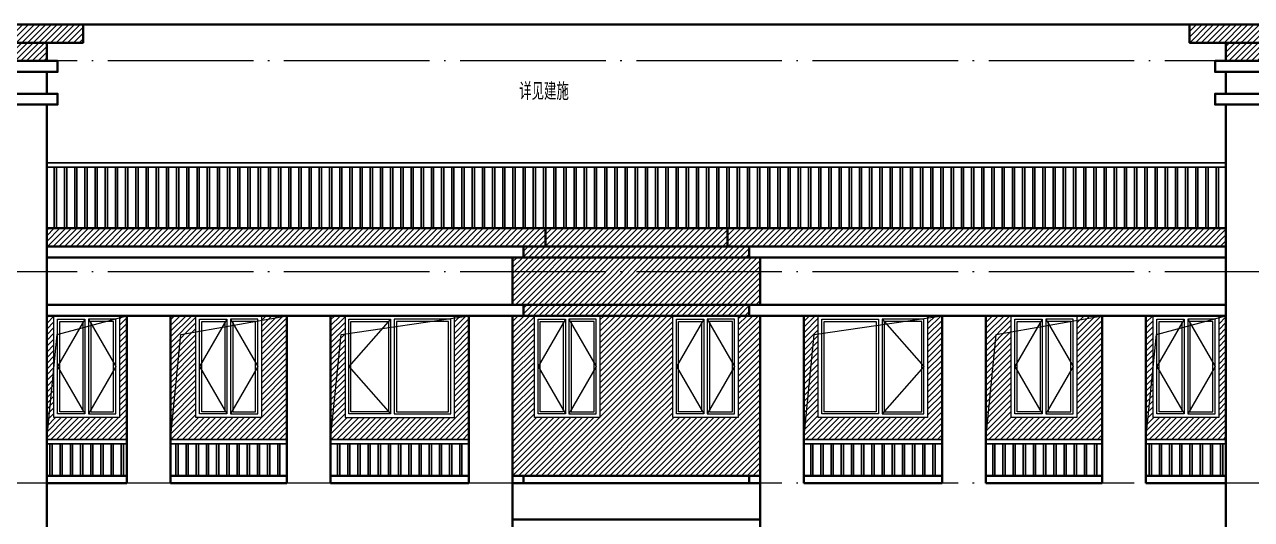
# Model space of a CAD drawing. Extents: x -518115 to 1124316, y -209821 to 1628073.
# Drawn here: x 844512 to 861366, y 66040 to 72840 of the extents above; entities that cross this region are included whole.
import ezdxf

# ---------------------------------------------------------------- set-up
doc = ezdxf.new("R2010")
doc.units = 0
doc.header["$LTSCALE"] = 1000
doc.header["$MEASUREMENT"] = 0
doc.linetypes.add('DOTE', pattern=[2.42, 2, -0.2, 0.02, -0.2])
for name, color, linetype in [('3-剖面填充（细）', 250, 'Continuous'), ('PUB_TEXT', 4, 'Continuous'), ('Stair-栏杆', 142, 'Continuous')]:
    doc.layers.add(name, color=color, linetype=linetype)
for name, color, linetype, lineweight in [('DOTE', 19, 'DOTE', 9), ('WINDOW', 144, 'Continuous', 15), ('立面-中轮廓线', 213, 'Continuous', 35), ('立面-普通轮廓', 7, 'Continuous', 18), ('立面-洞口示意', 152, 'Continuous', 13), ('立面-窗开启线', 250, 'Continuous', 13)]:
    doc.layers.add(name, color=color, linetype=linetype, lineweight=lineweight)
doc.styles.add('_TCH_AXIS', font='COMPLEX', dxfattribs={"bigfont": 'GBCBIG'})
pattern_1 = [(45, (315132.16, 34164.28), (-39.2886205, 39.2886205), [])]
pattern_2 = [(45, (315132.16, 37064.28), (-39.2886205, 39.2886205), [])]

# ---------------------------------------------------------------- blocks, each defined once
blk = doc.blocks.new('A$C318717E3')
at = {"layer": 'WINDOW'}
for points in [[(50, 1350), (425, 1350), (425, 50), (50, 50)], [(850, 1350), (475, 1350), (475, 50), (850, 50)]]:
    blk.add_lwpolyline(points, close=True, dxfattribs=at)
at = {"layer": 'WINDOW', "color": 250}
for points in [[(80, 1320), (395, 1320), (395, 80), (80, 80)], [(820, 1320), (505, 1320), (505, 80), (820, 80)]]:
    blk.add_lwpolyline(points, close=True, dxfattribs=at)
at = {"layer": '立面-普通轮廓'}
blk.add_lwpolyline([(0, 1400), (900, 1400), (900, 0), (0, 0)], close=True, dxfattribs=at)
at = {"layer": '立面-窗开启线', "color": 251, "ltscale": 0.5, "true_color": 0x636466}
for points in [[(425, 1350), (50, 700), (425, 50)], [(475, 1350), (850, 700), (475, 50)]]:
    blk.add_lwpolyline(points, dxfattribs=at)
blk = doc.blocks.new('A$C4731409C')
at = {"layer": 'WINDOW'}
for points in [[(-1450, 1350), (-675, 1350), (-675, 50), (-1450, 50)], [(-50, 1350), (-625, 1350), (-625, 50), (-50, 50)]]:
    blk.add_lwpolyline(points, close=True, dxfattribs=at)
at = {"layer": 'WINDOW', "color": 250}
for points in [[(-1420, 1320), (-705, 1320), (-705, 80), (-1420, 80)], [(-80, 1320), (-595, 1320), (-595, 80), (-80, 80)]]:
    blk.add_lwpolyline(points, close=True, dxfattribs=at)
at = {"layer": '立面-普通轮廓'}
blk.add_lwpolyline([(-1500, 1400), (0, 1400), (0, 0), (-1500, 0)], close=True, dxfattribs=at)
at = {"layer": '立面-窗开启线', "color": 251, "ltscale": 0.5, "true_color": 0x636466}
blk.add_lwpolyline([(-625, 1350), (-50, 700), (-625, 50)], dxfattribs=at)
blk = doc.blocks.new('A$C1F9D7F8A')
at = {"layer": 'WINDOW'}
for points in [[(-1450, 1350), (-875, 1350), (-875, 50), (-1450, 50)], [(-50, 1350), (-825, 1350), (-825, 50), (-50, 50)]]:
    blk.add_lwpolyline(points, close=True, dxfattribs=at)
at = {"layer": 'WINDOW', "color": 250}
for points in [[(-1420, 1320), (-905, 1320), (-905, 80), (-1420, 80)], [(-80, 1320), (-795, 1320), (-795, 80), (-80, 80)]]:
    blk.add_lwpolyline(points, close=True, dxfattribs=at)
at = {"layer": '立面-普通轮廓'}
blk.add_lwpolyline([(0, 1400), (-1500, 1400), (-1500, 0), (0, 0)], close=True, dxfattribs=at)
at = {"layer": '立面-窗开启线', "color": 251, "ltscale": 0.5, "true_color": 0x636466}
blk.add_lwpolyline([(-875, 1350), (-1450, 700), (-875, 50)], dxfattribs=at)

msp = doc.modelspace()

# ---------------------------------------------------------------- hatches: boundary and pattern name
at = {"layer": '3-剖面填充（细）'}
h = msp.add_hatch(dxfattribs=at)
h.set_pattern_fill('ANSI31', color=256, scale=35)
h.set_pattern_definition([(45, (412950, 26564.28), (-39.2886205, 39.2886205), [])])
h.paths.add_polyline_path([(836016.6, 72340.3), (844816.6, 72340.3), (844816.6, 72590.3), (845316.6, 72590.3), (845316.6, 72840.3), (835516.6, 72840.3), (835516.6, 72590.3), (836016.6, 72590.3)])
h = msp.add_hatch(dxfattribs=at)
h.set_pattern_fill('ANSI31', color=256, scale=35)
h.set_pattern_definition([(45, (437950, 26564.28), (-39.2886205, 39.2886205), [])])
h.paths.add_polyline_path([(861016.6, 72340.3), (869816.6, 72340.3), (869816.6, 72590.3), (870316.6, 72590.3), (870316.6, 72840.3), (860516.6, 72840.3), (860516.6, 72590.3), (861016.6, 72590.3)])
h = msp.add_hatch(dxfattribs=at)
h.set_pattern_fill('ANSI31', color=256, scale=35)
h.set_pattern_definition([(45, (330032.156, 15064.28), (-39.2886205, 39.2886205), [])])
h.paths.add_polyline_path([(861016.6, 69790.3), (861016.6, 70040.3), (844816.6, 70040.3), (844816.6, 69790.3), (851366.6, 69790.3), (851366.6, 69640.3), (851216.6, 69640.3), (851216.6, 68990.3), (851366.6, 68990.3), (851366.6, 68840.3), (854466.6, 68840.3), (854466.6, 68990.3), (854616.6, 68990.3), (854616.6, 69640.3), (854466.6, 69640.3), (854466.6, 69790.3)])
h = msp.add_hatch(dxfattribs=at)
h.set_pattern_fill('ANSI31', color=256, scale=35)
h.set_pattern_definition(pattern_1)
h.paths.add_polyline_path([(844916.6, 67440.3), (844816.6, 67440.3), (844816.6, 68840.3), (844916.6, 68840.3)])
h = msp.add_hatch(dxfattribs=at)
h.set_pattern_fill('ANSI31', color=256, scale=35)
h.set_pattern_definition(pattern_1)
h.paths.add_polyline_path([(845916.6, 67440.3), (845816.6, 67440.3), (845816.6, 68840.3), (845916.6, 68840.3)])
h = msp.add_hatch(dxfattribs=at)
h.set_pattern_fill('ANSI31', color=256, scale=35)
h.set_pattern_definition(pattern_1)
h.paths.add_polyline_path([(846866.6, 67440.3), (846516.6, 67440.3), (846516.6, 68840.3), (846866.6, 68840.3)])
h = msp.add_hatch(dxfattribs=at)
h.set_pattern_fill('ANSI31', color=256, scale=35)
h.set_pattern_definition(pattern_1)
h.paths.add_polyline_path([(848116.6, 67440.3), (847766.6, 67440.3), (847766.6, 68840.3), (848116.6, 68840.3)])
h = msp.add_hatch(dxfattribs=at)
h.set_pattern_fill('ANSI31', color=256, scale=35)
h.set_pattern_definition(pattern_1)
h.paths.add_polyline_path([(848916.6, 67440.3), (848716.6, 67440.3), (848716.6, 68840.3), (848916.6, 68840.3)])
h = msp.add_hatch(dxfattribs=at)
h.set_pattern_fill('ANSI31', color=256, scale=35)
h.set_pattern_definition(pattern_1)
h.paths.add_polyline_path([(850616.6, 67440.3), (850416.6, 67440.3), (850416.6, 68840.3), (850616.6, 68840.3)])
h = msp.add_hatch(dxfattribs=at)
h.set_pattern_fill('ANSI31', color=256, scale=35)
h.set_pattern_definition(pattern_2)
h.paths.add_polyline_path([(851216.6, 67440.3), (851516.5, 67440.3), (851516.5, 68840.3), (851216.6, 68840.3)])
h = msp.add_hatch(dxfattribs=at)
h.set_pattern_fill('ANSI31', color=256, scale=35)
h.set_pattern_definition(pattern_2)
h.paths.add_polyline_path([(852416.5, 67440.3), (853416.7, 67440.3), (853416.7, 68840.3), (852416.5, 68840.3)])
h = msp.add_hatch(dxfattribs=at)
h.set_pattern_fill('ANSI31', color=256, scale=35)
h.set_pattern_definition(pattern_2)
h.paths.add_polyline_path([(854316.7, 67440.3), (854616.6, 67440.3), (854616.6, 68840.3), (854316.7, 68840.3)])
h = msp.add_hatch(dxfattribs=at)
h.set_pattern_fill('ANSI31', color=256, scale=35)
h.set_pattern_definition(pattern_1)
h.paths.add_polyline_path([(855216.6, 67440.3), (855416.6, 67440.3), (855416.6, 68840.3), (855216.6, 68840.3)])
h = msp.add_hatch(dxfattribs=at)
h.set_pattern_fill('ANSI31', color=256, scale=35)
h.set_pattern_definition(pattern_1)
h.paths.add_polyline_path([(856916.6, 67440.3), (857116.6, 67440.3), (857116.6, 68840.3), (856916.6, 68840.3)])
h = msp.add_hatch(dxfattribs=at)
h.set_pattern_fill('ANSI31', color=256, scale=35)
h.set_pattern_definition(pattern_1)
h.paths.add_polyline_path([(857716.6, 67440.3), (858066.6, 67440.3), (858066.6, 68840.3), (857716.6, 68840.3)])
h = msp.add_hatch(dxfattribs=at)
h.set_pattern_fill('ANSI31', color=256, scale=35)
h.set_pattern_definition(pattern_1)
h.paths.add_polyline_path([(858966.6, 67440.3), (859316.6, 67440.3), (859316.6, 68840.3), (858966.6, 68840.3)])
h = msp.add_hatch(dxfattribs=at)
h.set_pattern_fill('ANSI31', color=256, scale=35)
h.set_pattern_definition(pattern_1)
h.paths.add_polyline_path([(859916.6, 67440.3), (860016.6, 67440.3), (860016.6, 68840.3), (859916.6, 68840.3)])
h = msp.add_hatch(dxfattribs=at)
h.set_pattern_fill('ANSI31', color=256, scale=35)
h.set_pattern_definition(pattern_1)
h.paths.add_polyline_path([(860916.6, 67440.3), (861016.6, 67440.3), (861016.6, 68840.3), (860916.6, 68840.3)])
h = msp.add_hatch(dxfattribs=at)
h.set_pattern_fill('ANSI31', color=256, scale=35)
h.set_pattern_definition(pattern_1)
h.paths.add_polyline_path([(845916.6, 67140.3), (844816.6, 67140.3), (844816.6, 67440.3), (845916.6, 67440.3)])
h = msp.add_hatch(dxfattribs=at)
h.set_pattern_fill('ANSI31', color=256, scale=35)
h.set_pattern_definition(pattern_1)
h.paths.add_polyline_path([(848116.6, 67140.3), (846516.6, 67140.3), (846516.6, 67440.3), (848116.6, 67440.3)])
h = msp.add_hatch(dxfattribs=at)
h.set_pattern_fill('ANSI31', color=256, scale=35)
h.set_pattern_definition(pattern_1)
h.paths.add_polyline_path([(850616.6, 67140.3), (848716.6, 67140.3), (848716.6, 67440.3), (850616.6, 67440.3)])
h = msp.add_hatch(dxfattribs=at)
h.set_pattern_fill('ANSI31', color=256, scale=35)
h.set_pattern_definition(pattern_2)
h.paths.add_polyline_path([(851216.6, 66640.3), (854616.6, 66640.3), (854616.6, 67440.3), (851216.6, 67440.3)])
h = msp.add_hatch(dxfattribs=at)
h.set_pattern_fill('ANSI31', color=256, scale=35)
h.set_pattern_definition(pattern_1)
h.paths.add_polyline_path([(855216.6, 67140.3), (857116.6, 67140.3), (857116.6, 67440.3), (855216.6, 67440.3)])
h = msp.add_hatch(dxfattribs=at)
h.set_pattern_fill('ANSI31', color=256, scale=35)
h.set_pattern_definition(pattern_1)
h.paths.add_polyline_path([(857716.6, 67140.3), (859316.6, 67140.3), (859316.6, 67440.3), (857716.6, 67440.3)])
h = msp.add_hatch(dxfattribs=at)
h.set_pattern_fill('ANSI31', color=256, scale=35)
h.set_pattern_definition(pattern_1)
h.paths.add_polyline_path([(859916.6, 67140.3), (861016.6, 67140.3), (861016.6, 67440.3), (859916.6, 67440.3)])

# ---------------------------------------------------------------- linework, layer by layer
at = {"layer": 'DOTE', "linetype": 'DOTE'}
for p, q in [((879116.6, 72340.3), (826716.6, 72340.3)), ((879116.6, 69440.3), (826716.6, 69440.3)), ((879116.6, 66540.3), (826716.6, 66540.3))]:
    msp.add_line(p, q, dxfattribs=at)
at = {"layer": 'Stair-栏杆'}
for p, q in [((861016.6, 70940.3), (844816.6, 70940.3)), ((861016.6, 70880.3), (844816.6, 70880.3)), ((845916.6, 67140.3), (844816.6, 67140.3)), ((845916.6, 67080.3), (844816.6, 67080.3)), ((848116.6, 67140.3), (846516.6, 67140.3)), ((848116.6, 67080.3), (846516.6, 67080.3)), ((850616.6, 67140.3), (848716.6, 67140.3)), ((850616.6, 67080.3), (848716.6, 67080.3)), ((855216.6, 67140.3), (857116.6, 67140.3)), ((855216.6, 67080.3), (857116.6, 67080.3)), ((857716.6, 67140.3), (859316.6, 67140.3)), ((857716.6, 67080.3), (859316.6, 67080.3)), ((859916.6, 67140.3), (861016.6, 67140.3)), ((859916.6, 67080.3), (861016.6, 67080.3))]:
    msp.add_line(p, q, dxfattribs=at)
for points in [[(844921.6, 70880.3), (844921.6, 70040.3)], [(844951.6, 70040.3), (844951.6, 70880.3)], [(845061.6, 70880.3), (845061.6, 70040.3)], [(845091.6, 70040.3), (845091.6, 70880.3)], [(845201.6, 70880.3), (845201.6, 70040.3)], [(845231.6, 70040.3), (845231.6, 70880.3)], [(845341.6, 70880.3), (845341.6, 70040.3)], [(845371.6, 70040.3), (845371.6, 70880.3)], [(845481.6, 70880.3), (845481.6, 70040.3)], [(845511.6, 70040.3), (845511.6, 70880.3)], [(845621.6, 70880.3), (845621.6, 70040.3)], [(845651.6, 70040.3), (845651.6, 70880.3)], [(845761.6, 70880.3), (845761.6, 70040.3)], [(845791.6, 70040.3), (845791.6, 70880.3)], [(845901.6, 70880.3), (845901.6, 70040.3)], [(845931.6, 70040.3), (845931.6, 70880.3)], [(846041.6, 70880.3), (846041.6, 70040.3)], [(846071.6, 70040.3), (846071.6, 70880.3)], [(846181.6, 70880.3), (846181.6, 70040.3)], [(846211.6, 70040.3), (846211.6, 70880.3)], [(846321.6, 70880.3), (846321.6, 70040.3)], [(846351.6, 70040.3), (846351.6, 70880.3)], [(846461.6, 70880.3), (846461.6, 70040.3)], [(846491.6, 70040.3), (846491.6, 70880.3)], [(846601.6, 70880.3), (846601.6, 70040.3)], [(846631.6, 70040.3), (846631.6, 70880.3)], [(846741.6, 70880.3), (846741.6, 70040.3)], [(846771.6, 70040.3), (846771.6, 70880.3)], [(846881.6, 70880.3), (846881.6, 70040.3)], [(846911.6, 70040.3), (846911.6, 70880.3)], [(847021.6, 70880.3), (847021.6, 70040.3)], [(847051.6, 70040.3), (847051.6, 70880.3)], [(847161.6, 70880.3), (847161.6, 70040.3)], [(847191.6, 70040.3), (847191.6, 70880.3)], [(847301.6, 70880.3), (847301.6, 70040.3)], [(847331.6, 70040.3), (847331.6, 70880.3)], [(847441.6, 70880.3), (847441.6, 70040.3)], [(847471.6, 70040.3), (847471.6, 70880.3)], [(847581.6, 70880.3), (847581.6, 70040.3)], [(847611.6, 70040.3), (847611.6, 70880.3)], [(847721.6, 70880.3), (847721.6, 70040.3)], [(847751.6, 70040.3), (847751.6, 70880.3)], [(847861.6, 70880.3), (847861.6, 70040.3)], [(847891.6, 70040.3), (847891.6, 70880.3)], [(848001.6, 70880.3), (848001.6, 70040.3)], [(848031.6, 70040.3), (848031.6, 70880.3)], [(848141.6, 70880.3), (848141.6, 70040.3)], [(848171.6, 70040.3), (848171.6, 70880.3)], [(848281.6, 70880.3), (848281.6, 70040.3)], [(848311.6, 70040.3), (848311.6, 70880.3)], [(848421.6, 70880.3), (848421.6, 70040.3)], [(848451.6, 70040.3), (848451.6, 70880.3)], [(848561.6, 70880.3), (848561.6, 70040.3)], [(848591.6, 70040.3), (848591.6, 70880.3)], [(848701.6, 70880.3), (848701.6, 70040.3)], [(848731.6, 70040.3), (848731.6, 70880.3)], [(848841.6, 70880.3), (848841.6, 70040.3)], [(848871.6, 70040.3), (848871.6, 70880.3)], [(848981.6, 70880.3), (848981.6, 70040.3)], [(849011.6, 70040.3), (849011.6, 70880.3)], [(849121.6, 70880.3), (849121.6, 70040.3)], [(849151.6, 70040.3), (849151.6, 70880.3)], [(849261.6, 70880.3), (849261.6, 70040.3)], [(849291.6, 70040.3), (849291.6, 70880.3)], [(849401.6, 70880.3), (849401.6, 70040.3)], [(849431.6, 70040.3), (849431.6, 70880.3)], [(849541.6, 70880.3), (849541.6, 70040.3)], [(849571.6, 70040.3), (849571.6, 70880.3)], [(849681.6, 70880.3), (849681.6, 70040.3)], [(849711.6, 70040.3), (849711.6, 70880.3)], [(849821.6, 70880.3), (849821.6, 70040.3)], [(849851.6, 70040.3), (849851.6, 70880.3)], [(849961.6, 70880.3), (849961.6, 70040.3)], [(849991.6, 70040.3), (849991.6, 70880.3)], [(850101.6, 70880.3), (850101.6, 70040.3)], [(850131.6, 70040.3), (850131.6, 70880.3)], [(850241.6, 70880.3), (850241.6, 70040.3)], [(850271.6, 70040.3), (850271.6, 70880.3)], [(850381.6, 70880.3), (850381.6, 70040.3)], [(850411.6, 70040.3), (850411.6, 70880.3)], [(850521.6, 70880.3), (850521.6, 70040.3)], [(850551.6, 70040.3), (850551.6, 70880.3)], [(850661.6, 70880.3), (850661.6, 70040.3)], [(850691.6, 70040.3), (850691.6, 70880.3)], [(850801.6, 70880.3), (850801.6, 70040.3)], [(850831.6, 70040.3), (850831.6, 70880.3)], [(850941.6, 70880.3), (850941.6, 70040.3)], [(850971.6, 70040.3), (850971.6, 70880.3)], [(851081.6, 70880.3), (851081.6, 70040.3)], [(851111.6, 70040.3), (851111.6, 70880.3)], [(851221.6, 70880.3), (851221.6, 70040.3)], [(851251.6, 70040.3), (851251.6, 70880.3)], [(851361.6, 70880.3), (851361.6, 70040.3)], [(851391.6, 70040.3), (851391.6, 70880.3)], [(851501.6, 70880.3), (851501.6, 70040.3)], [(851531.6, 70040.3), (851531.6, 70880.3)], [(851641.6, 70880.3), (851641.6, 70040.3)], [(851671.6, 70040.3), (851671.6, 70880.3)], [(851781.6, 70880.3), (851781.6, 70040.3)], [(851811.6, 70040.3), (851811.6, 70880.3)], [(851921.6, 70880.3), (851921.6, 70040.3)], [(851951.6, 70040.3), (851951.6, 70880.3)], [(852061.6, 70880.3), (852061.6, 70040.3)], [(852091.6, 70040.3), (852091.6, 70880.3)], [(852201.6, 70880.3), (852201.6, 70040.3)], [(852231.6, 70040.3), (852231.6, 70880.3)], [(852341.6, 70880.3), (852341.6, 70040.3)], [(852371.6, 70040.3), (852371.6, 70880.3)], [(852481.6, 70880.3), (852481.6, 70040.3)], [(852511.6, 70040.3), (852511.6, 70880.3)], [(852621.6, 70880.3), (852621.6, 70040.3)], [(852651.6, 70040.3), (852651.6, 70880.3)], [(852761.6, 70880.3), (852761.6, 70040.3)], [(852791.6, 70040.3), (852791.6, 70880.3)], [(852901.6, 70880.3), (852901.6, 70040.3)], [(852931.6, 70880.3), (852931.6, 70040.3)], [(853041.6, 70040.3), (853041.6, 70880.3)], [(853071.6, 70880.3), (853071.6, 70040.3)], [(853181.6, 70040.3), (853181.6, 70880.3)], [(853211.6, 70880.3), (853211.6, 70040.3)], [(853321.6, 70040.3), (853321.6, 70880.3)], [(853351.6, 70880.3), (853351.6, 70040.3)], [(853461.6, 70040.3), (853461.6, 70880.3)], [(853491.6, 70880.3), (853491.6, 70040.3)], [(853601.6, 70040.3), (853601.6, 70880.3)], [(853631.6, 70880.3), (853631.6, 70040.3)], [(853741.6, 70040.3), (853741.6, 70880.3)], [(853771.6, 70880.3), (853771.6, 70040.3)], [(853881.6, 70040.3), (853881.6, 70880.3)], [(853911.6, 70880.3), (853911.6, 70040.3)], [(854021.6, 70040.3), (854021.6, 70880.3)], [(854051.6, 70880.3), (854051.6, 70040.3)], [(854161.6, 70040.3), (854161.6, 70880.3)], [(854191.6, 70880.3), (854191.6, 70040.3)], [(854301.6, 70040.3), (854301.6, 70880.3)], [(854331.6, 70880.3), (854331.6, 70040.3)], [(854441.6, 70040.3), (854441.6, 70880.3)], [(854471.6, 70880.3), (854471.6, 70040.3)], [(854581.6, 70040.3), (854581.6, 70880.3)], [(854611.6, 70880.3), (854611.6, 70040.3)], [(854721.6, 70040.3), (854721.6, 70880.3)], [(854751.6, 70880.3), (854751.6, 70040.3)], [(854861.6, 70040.3), (854861.6, 70880.3)], [(854891.6, 70880.3), (854891.6, 70040.3)], [(855001.6, 70040.3), (855001.6, 70880.3)], [(855031.6, 70880.3), (855031.6, 70040.3)], [(855141.6, 70040.3), (855141.6, 70880.3)], [(855171.6, 70880.3), (855171.6, 70040.3)], [(855281.6, 70040.3), (855281.6, 70880.3)], [(855311.6, 70880.3), (855311.6, 70040.3)], [(855421.6, 70040.3), (855421.6, 70880.3)], [(855451.6, 70880.3), (855451.6, 70040.3)], [(855561.6, 70040.3), (855561.6, 70880.3)], [(855591.6, 70880.3), (855591.6, 70040.3)], [(855701.6, 70040.3), (855701.6, 70880.3)], [(855731.6, 70880.3), (855731.6, 70040.3)], [(855841.6, 70040.3), (855841.6, 70880.3)], [(855871.6, 70880.3), (855871.6, 70040.3)], [(855981.6, 70040.3), (855981.6, 70880.3)], [(856011.6, 70880.3), (856011.6, 70040.3)], [(856121.6, 70040.3), (856121.6, 70880.3)], [(856151.6, 70880.3), (856151.6, 70040.3)], [(856261.6, 70040.3), (856261.6, 70880.3)], [(856291.6, 70880.3), (856291.6, 70040.3)], [(856401.6, 70040.3), (856401.6, 70880.3)], [(856431.6, 70880.3), (856431.6, 70040.3)], [(856541.6, 70040.3), (856541.6, 70880.3)], [(856571.6, 70880.3), (856571.6, 70040.3)], [(856681.6, 70040.3), (856681.6, 70880.3)], [(856711.6, 70880.3), (856711.6, 70040.3)], [(856821.6, 70040.3), (856821.6, 70880.3)], [(856851.6, 70880.3), (856851.6, 70040.3)], [(856961.6, 70040.3), (856961.6, 70880.3)], [(856991.6, 70880.3), (856991.6, 70040.3)], [(857101.6, 70040.3), (857101.6, 70880.3)], [(857131.6, 70880.3), (857131.6, 70040.3)], [(857241.6, 70040.3), (857241.6, 70880.3)], [(857271.6, 70880.3), (857271.6, 70040.3)], [(857381.6, 70040.3), (857381.6, 70880.3)], [(857411.6, 70880.3), (857411.6, 70040.3)], [(857521.6, 70040.3), (857521.6, 70880.3)], [(857551.6, 70880.3), (857551.6, 70040.3)], [(857661.6, 70040.3), (857661.6, 70880.3)], [(857691.6, 70880.3), (857691.6, 70040.3)], [(857801.6, 70040.3), (857801.6, 70880.3)], [(857831.6, 70880.3), (857831.6, 70040.3)], [(857941.6, 70040.3), (857941.6, 70880.3)], [(857971.6, 70880.3), (857971.6, 70040.3)], [(858081.6, 70040.3), (858081.6, 70880.3)], [(858111.6, 70880.3), (858111.6, 70040.3)], [(858221.6, 70040.3), (858221.6, 70880.3)], [(858251.6, 70880.3), (858251.6, 70040.3)], [(858361.6, 70040.3), (858361.6, 70880.3)], [(858391.6, 70880.3), (858391.6, 70040.3)], [(858501.6, 70040.3), (858501.6, 70880.3)], [(858531.6, 70880.3), (858531.6, 70040.3)], [(858641.6, 70040.3), (858641.6, 70880.3)], [(858671.6, 70880.3), (858671.6, 70040.3)], [(858781.6, 70040.3), (858781.6, 70880.3)], [(858811.6, 70880.3), (858811.6, 70040.3)], [(858921.6, 70040.3), (858921.6, 70880.3)], [(858951.6, 70880.3), (858951.6, 70040.3)], [(859061.6, 70040.3), (859061.6, 70880.3)], [(859091.6, 70880.3), (859091.6, 70040.3)], [(859201.6, 70040.3), (859201.6, 70880.3)], [(859231.6, 70880.3), (859231.6, 70040.3)], [(859341.6, 70040.3), (859341.6, 70880.3)], [(859371.6, 70880.3), (859371.6, 70040.3)], [(859481.6, 70040.3), (859481.6, 70880.3)], [(859511.6, 70880.3), (859511.6, 70040.3)], [(859621.6, 70040.3), (859621.6, 70880.3)], [(859651.6, 70880.3), (859651.6, 70040.3)], [(859761.6, 70040.3), (859761.6, 70880.3)], [(859791.6, 70880.3), (859791.6, 70040.3)], [(859901.6, 70040.3), (859901.6, 70880.3)], [(859931.6, 70880.3), (859931.6, 70040.3)], [(860041.6, 70040.3), (860041.6, 70880.3)], [(860071.6, 70880.3), (860071.6, 70040.3)], [(860181.6, 70040.3), (860181.6, 70880.3)], [(860211.6, 70880.3), (860211.6, 70040.3)], [(860321.6, 70040.3), (860321.6, 70880.3)], [(860351.6, 70880.3), (860351.6, 70040.3)], [(860461.6, 70040.3), (860461.6, 70880.3)], [(860491.6, 70880.3), (860491.6, 70040.3)], [(860601.6, 70040.3), (860601.6, 70880.3)], [(860631.6, 70880.3), (860631.6, 70040.3)], [(860741.6, 70040.3), (860741.6, 70880.3)], [(860771.6, 70880.3), (860771.6, 70040.3)], [(860881.6, 70040.3), (860881.6, 70880.3)], [(860911.6, 70880.3), (860911.6, 70040.3)], [(844861.6, 67080.3), (844861.6, 66640.3)], [(844891.6, 66640.3), (844891.6, 67080.3)], [(845001.6, 67080.3), (845001.6, 66640.3)], [(845031.6, 66640.3), (845031.6, 67080.3)], [(845141.6, 67080.3), (845141.6, 66640.3)], [(845171.6, 66640.3), (845171.6, 67080.3)], [(845281.6, 67080.3), (845281.6, 66640.3)], [(845311.6, 66640.3), (845311.6, 67080.3)], [(845421.6, 67080.3), (845421.6, 66640.3)], [(845451.6, 66640.3), (845451.6, 67080.3)], [(845561.6, 67080.3), (845561.6, 66640.3)], [(845591.6, 66640.3), (845591.6, 67080.3)], [(845701.6, 67080.3), (845701.6, 66640.3)], [(845731.6, 66640.3), (845731.6, 67080.3)], [(845841.6, 67080.3), (845841.6, 66640.3)], [(845871.6, 66640.3), (845871.6, 67080.3)], [(846591.6, 67080.3), (846591.6, 66640.3)], [(846621.6, 66640.3), (846621.6, 67080.3)], [(846731.6, 67080.3), (846731.6, 66640.3)], [(846761.6, 66640.3), (846761.6, 67080.3)], [(846871.6, 67080.3), (846871.6, 66640.3)], [(846901.6, 66640.3), (846901.6, 67080.3)], [(847011.6, 67080.3), (847011.6, 66640.3)], [(847041.6, 66640.3), (847041.6, 67080.3)], [(847151.6, 67080.3), (847151.6, 66640.3)], [(847181.6, 66640.3), (847181.6, 67080.3)], [(847291.6, 67080.3), (847291.6, 66640.3)], [(847321.6, 66640.3), (847321.6, 67080.3)], [(847431.6, 67080.3), (847431.6, 66640.3)], [(847461.6, 66640.3), (847461.6, 67080.3)], [(847571.6, 67080.3), (847571.6, 66640.3)], [(847601.6, 66640.3), (847601.6, 67080.3)], [(847711.6, 67080.3), (847711.6, 66640.3)], [(847741.6, 66640.3), (847741.6, 67080.3)], [(847851.6, 67080.3), (847851.6, 66640.3)], [(847881.6, 66640.3), (847881.6, 67080.3)], [(847991.6, 67080.3), (847991.6, 66640.3)], [(848021.6, 66640.3), (848021.6, 67080.3)], [(848811.6, 67080.3), (848811.6, 66640.3)], [(848841.6, 66640.3), (848841.6, 67080.3)], [(848951.6, 67080.3), (848951.6, 66640.3)], [(848981.6, 66640.3), (848981.6, 67080.3)], [(849091.6, 67080.3), (849091.6, 66640.3)], [(849121.6, 66640.3), (849121.6, 67080.3)], [(849231.6, 67080.3), (849231.6, 66640.3)], [(849261.6, 66640.3), (849261.6, 67080.3)], [(849371.6, 67080.3), (849371.6, 66640.3)], [(849401.6, 66640.3), (849401.6, 67080.3)], [(849511.6, 67080.3), (849511.6, 66640.3)], [(849541.6, 66640.3), (849541.6, 67080.3)], [(849651.6, 67080.3), (849651.6, 66640.3)], [(849681.6, 66640.3), (849681.6, 67080.3)], [(849791.6, 67080.3), (849791.6, 66640.3)], [(849821.6, 66640.3), (849821.6, 67080.3)], [(849931.6, 67080.3), (849931.6, 66640.3)], [(849961.6, 66640.3), (849961.6, 67080.3)], [(850071.6, 67080.3), (850071.6, 66640.3)], [(850101.6, 66640.3), (850101.6, 67080.3)], [(850211.6, 67080.3), (850211.6, 66640.3)], [(850241.6, 66640.3), (850241.6, 67080.3)], [(850351.6, 67080.3), (850351.6, 66640.3)], [(850381.6, 66640.3), (850381.6, 67080.3)], [(850491.6, 67080.3), (850491.6, 66640.3)], [(850521.6, 66640.3), (850521.6, 67080.3)], [(855311.6, 66640.3), (855311.6, 67080.3)], [(855341.6, 67080.3), (855341.6, 66640.3)], [(855451.6, 66640.3), (855451.6, 67080.3)], [(855481.6, 67080.3), (855481.6, 66640.3)], [(855591.6, 66640.3), (855591.6, 67080.3)], [(855621.6, 67080.3), (855621.6, 66640.3)], [(855731.6, 66640.3), (855731.6, 67080.3)], [(855761.6, 67080.3), (855761.6, 66640.3)], [(855871.6, 66640.3), (855871.6, 67080.3)], [(855901.6, 67080.3), (855901.6, 66640.3)], [(856011.6, 66640.3), (856011.6, 67080.3)], [(856041.6, 67080.3), (856041.6, 66640.3)], [(856151.6, 66640.3), (856151.6, 67080.3)], [(856181.6, 67080.3), (856181.6, 66640.3)], [(856291.6, 66640.3), (856291.6, 67080.3)], [(856321.6, 67080.3), (856321.6, 66640.3)], [(856431.6, 66640.3), (856431.6, 67080.3)], [(856461.6, 67080.3), (856461.6, 66640.3)], [(856571.6, 66640.3), (856571.6, 67080.3)], [(856601.6, 67080.3), (856601.6, 66640.3)], [(856711.6, 66640.3), (856711.6, 67080.3)], [(856741.6, 67080.3), (856741.6, 66640.3)], [(856851.6, 66640.3), (856851.6, 67080.3)], [(856881.6, 67080.3), (856881.6, 66640.3)], [(856991.6, 66640.3), (856991.6, 67080.3)], [(857021.6, 67080.3), (857021.6, 66640.3)], [(857811.6, 66640.3), (857811.6, 67080.3)], [(857841.6, 67080.3), (857841.6, 66640.3)], [(857951.6, 66640.3), (857951.6, 67080.3)], [(857981.6, 67080.3), (857981.6, 66640.3)], [(858091.6, 66640.3), (858091.6, 67080.3)], [(858121.6, 67080.3), (858121.6, 66640.3)], [(858231.6, 66640.3), (858231.6, 67080.3)], [(858261.6, 67080.3), (858261.6, 66640.3)], [(858371.6, 66640.3), (858371.6, 67080.3)], [(858401.6, 67080.3), (858401.6, 66640.3)], [(858511.6, 66640.3), (858511.6, 67080.3)], [(858541.6, 67080.3), (858541.6, 66640.3)], [(858651.6, 66640.3), (858651.6, 67080.3)], [(858681.6, 67080.3), (858681.6, 66640.3)], [(858791.6, 66640.3), (858791.6, 67080.3)], [(858821.6, 67080.3), (858821.6, 66640.3)], [(858931.6, 66640.3), (858931.6, 67080.3)], [(858961.6, 67080.3), (858961.6, 66640.3)], [(859071.6, 66640.3), (859071.6, 67080.3)], [(859101.6, 67080.3), (859101.6, 66640.3)], [(859211.6, 66640.3), (859211.6, 67080.3)], [(859241.6, 67080.3), (859241.6, 66640.3)], [(859961.6, 66640.3), (859961.6, 67080.3)], [(859991.6, 67080.3), (859991.6, 66640.3)], [(860101.6, 66640.3), (860101.6, 67080.3)], [(860131.6, 67080.3), (860131.6, 66640.3)], [(860241.6, 66640.3), (860241.6, 67080.3)], [(860271.6, 67080.3), (860271.6, 66640.3)], [(860381.6, 66640.3), (860381.6, 67080.3)], [(860411.6, 67080.3), (860411.6, 66640.3)], [(860521.6, 66640.3), (860521.6, 67080.3)], [(860551.6, 67080.3), (860551.6, 66640.3)], [(860661.6, 66640.3), (860661.6, 67080.3)], [(860691.6, 67080.3), (860691.6, 66640.3)], [(860801.6, 66640.3), (860801.6, 67080.3)], [(860831.6, 67080.3), (860831.6, 66640.3)], [(860941.6, 66640.3), (860941.6, 67080.3)], [(860971.6, 67080.3), (860971.6, 66640.3)]]:
    msp.add_lwpolyline(points, dxfattribs=at)
at = {"layer": '立面-中轮廓线', "color": 2}
for p, q in [((844816.6, 72840.3), (836016.6, 72840.3)), ((869816.6, 72840.3), (861016.6, 72840.3)), ((844816.6, 72590.3), (836016.6, 72590.3)), ((869816.6, 72590.3), (861016.6, 72590.3)), ((844816.6, 72340.3), (836016.6, 72340.3)), ((869816.6, 72340.3), (861016.6, 72340.3)), ((844816.6, 72190.3), (836016.6, 72190.3)), ((869816.6, 72190.3), (861016.6, 72190.3)), ((844816.6, 71890.3), (836016.6, 71890.3)), ((869816.6, 71890.3), (861016.6, 71890.3)), ((844816.6, 71740.3), (836016.6, 71740.3)), ((869816.6, 71740.3), (861016.6, 71740.3)), ((852916.6, 70040.3), (844816.6, 70040.3)), ((852916.6, 70040.3), (861016.6, 70040.3)), ((852916.6, 69790.3), (844816.6, 69790.3)), ((852916.6, 69790.3), (861016.6, 69790.3)), ((852916.6, 69640.3), (844816.6, 69640.3)), ((852916.6, 69640.3), (861016.6, 69640.3)), ((852916.6, 68990.3), (844816.6, 68990.3)), ((852916.6, 68990.3), (861016.6, 68990.3)), ((852916.6, 68840.3), (844816.6, 68840.3)), ((852916.6, 68840.3), (861016.6, 68840.3))]:
    msp.add_line(p, q, dxfattribs=at)
at = {"layer": '立面-中轮廓线', "color": 251, "true_color": 0x636466}
msp.add_line((845316.6, 72840.3), (860516.6, 72840.3), dxfattribs=at)
at = {"layer": '立面-中轮廓线'}
for p, q in [((844816.6, 71740.3), (844816.6, 66540.3)), ((861016.6, 71740.3), (861016.6, 66540.3)), ((845916.6, 68840.3), (845916.6, 66540.3)), ((846516.6, 68840.3), (846516.6, 66540.3)), ((848116.6, 68840.3), (848116.6, 66540.3)), ((848716.6, 68840.3), (848716.6, 66540.3)), ((850616.6, 68840.3), (850616.6, 66540.3)), ((851216.6, 68840.3), (851216.6, 66540.3)), ((854616.6, 68840.3), (854616.6, 66540.3)), ((855216.6, 68840.3), (855216.6, 66540.3)), ((857116.6, 68840.3), (857116.6, 66540.3)), ((857716.6, 68840.3), (857716.6, 66540.3)), ((859316.6, 68840.3), (859316.6, 66540.3)), ((859916.6, 68840.3), (859916.6, 66540.3)), ((851216.6, 66640.3), (854616.6, 66640.3)), ((844816.6, 66540.3), (844816.6, 63640.3)), ((851216.6, 66540.3), (851216.6, 63640.3)), ((851216.6, 66540.3), (854616.6, 66540.3)), ((854616.6, 66540.3), (854616.6, 63640.3)), ((861016.6, 66540.3), (861016.6, 63640.3)), ((851216.6, 66040.3), (854616.6, 66040.3))]:
    msp.add_line(p, q, dxfattribs=at)
at = {"layer": '立面-中轮廓线', "color": 2}
for points in [[(844816.6, 72840.3), (845316.6, 72840.3), (845316.6, 72590.3), (844816.6, 72590.3), (844816.6, 72340.3), (844966.6, 72340.3), (844966.6, 72190.3), (844816.6, 72190.3), (844816.6, 71890.3), (844966.6, 71890.3), (844966.6, 71740.3), (844816.6, 71740.3)], [(861016.6, 72840.3), (860516.6, 72840.3), (860516.6, 72590.3), (861016.6, 72590.3), (861016.6, 72340.3), (860866.6, 72340.3), (860866.6, 72190.3), (861016.6, 72190.3), (861016.6, 71890.3), (860866.6, 71890.3), (860866.6, 71740.3), (861016.6, 71740.3)], [(851216.6, 70040.3), (851666.6, 70040.3), (851666.6, 69790.3), (851366.6, 69790.3), (851366.6, 69640.3), (851216.6, 69640.3), (851216.6, 68990.3), (851366.6, 68990.3), (851366.6, 68840.3), (851216.6, 68840.3)], [(854616.6, 70040.3), (854166.6, 70040.3), (854166.6, 69790.3), (854466.6, 69790.3), (854466.6, 69640.3), (854616.6, 69640.3), (854616.6, 68990.3), (854466.6, 68990.3), (854466.6, 68840.3), (854616.6, 68840.3)]]:
    msp.add_lwpolyline(points, dxfattribs=at)
at = {"layer": '立面-中轮廓线'}
for points in [[(845916.6, 66640.3), (844816.6, 66640.3)], [(848116.6, 66640.3), (846516.6, 66640.3)], [(850616.6, 66640.3), (848716.6, 66640.3)], [(851216.4, 66540.3), (851366.4, 66540.3), (851366.4, 66640.3), (851216.4, 66640.3)], [(854616.6, 66540.3), (854466.6, 66540.3), (854466.6, 66640.3), (854616.6, 66640.3)], [(855216.6, 66640.3), (857116.6, 66640.3)], [(857716.6, 66640.3), (859316.6, 66640.3)], [(859916.6, 66640.3), (861016.6, 66640.3)], [(844816.6, 66540.3), (845916.6, 66540.3)], [(846516.6, 66540.3), (848116.6, 66540.3)], [(848716.6, 66540.3), (850616.6, 66540.3)], [(857116.6, 66540.3), (855216.6, 66540.3)], [(859316.6, 66540.3), (857716.6, 66540.3)], [(861016.6, 66540.3), (859916.6, 66540.3)]]:
    msp.add_lwpolyline(points, dxfattribs=at)
at = {"layer": '立面-洞口示意'}
for points in [[(844816.6, 67140.3), (844961.4, 68581.2), (845916.6, 68840.3)], [(846516.6, 67140.3), (846661.4, 68581.2), (848116.6, 68840.3)], [(848716.6, 67140.3), (848861.4, 68581.2), (850616.6, 68840.3)], [(855216.6, 67140.3), (855361.4, 68581.2), (857116.6, 68840.3)], [(857716.6, 67140.3), (857861.4, 68581.2), (859316.6, 68840.3)], [(859916.6, 67140.3), (860061.4, 68581.2), (861016.6, 68840.3)]]:
    msp.add_lwpolyline(points, dxfattribs=at)

# ---------------------------------------------------------------- block references
for name, p in [('A$C318717E3', (844916.6, 67440.3)), ('A$C318717E3', (846866.6, 67440.3)), ('A$C1F9D7F8A', (850416.6, 67440.3)), ('A$C318717E3', (851516.5, 67440.3)), ('A$C318717E3', (853416.7, 67440.3)), ('A$C4731409C', (856916.6, 67440.3)), ('A$C318717E3', (858066.6, 67440.3)), ('A$C318717E3', (860016.6, 67440.3))]:
    msp.add_blockref(name, p)

# ---------------------------------------------------------------- texts
at = {"layer": 'PUB_TEXT', "style": '_TCH_AXIS'}
msp.add_text('详见建施', height=236.31, dxfattribs=at).set_placement((851308.4, 71803.6))

doc.saveas('drawing.dxf')
